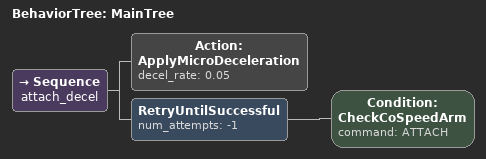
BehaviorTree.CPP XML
<root BTCPP_format="4">
  <BehaviorTree ID="MainTree">
    <Sequence name="attach_decel">
      <Action ID="ApplyMicroDeceleration" decel_rate="0.05"/>
      <RetryUntilSuccessful num_attempts="-1">
        <Condition ID="CheckCoSpeedArm" command="ATTACH"/>
      </RetryUntilSuccessful>
    </Sequence>
  </BehaviorTree>

  <!-- ================================================================
       S9: 空档从动与提钩 (动态模式)
       ================================================================ -->
</root>
